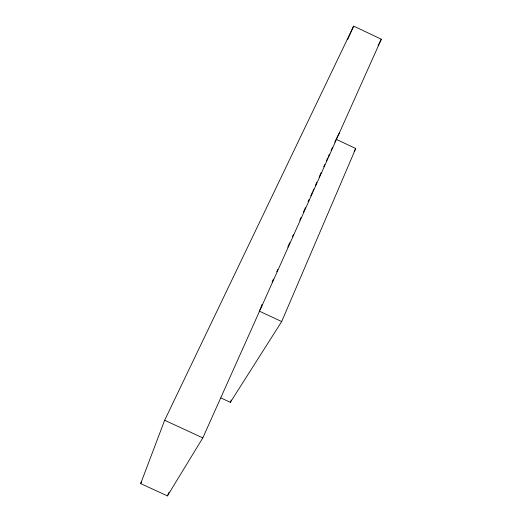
<?xml version="1.0" encoding="UTF-8"?>
<svg xmlns="http://www.w3.org/2000/svg" width="522" height="522" viewBox="0 0 522 522"><rect width="100%" height="100%" fill="white"/><g stroke="black" fill="none" stroke-linecap="round" stroke-linejoin="round"><path stroke-width="0.78" d="M140.672 483.6L164.652 420.269L353.635 26.1L381.328 39.215L202.81 437.886L167.412 495.9L140.672 483.6L141.723 481.395M220.91 397.947L230.346 402.318L281.684 321.552L355.743 148.509L336.103 139.263L334.772 142.238M230.346 402.318L231.331 400.08M347.704 39.463L353.635 26.1M261.117 306.59L262.122 304.359M272.119 282.05L273.45 279.074M276.784 271.636L277.782 269.404M287.779 247.095L289.782 242.632M292.444 236.681L293.449 234.45M299.778 220.323L301.109 217.348M303.445 212.141L305.442 207.684M308.111 201.733L309.109 199.502M310.773 195.783L312.11 192.807M312.776 191.32L313.774 189.088M315.438 185.369L316.776 182.393M319.105 177.193L321.108 172.73M323.77 166.779L324.769 164.547M326.439 160.828L327.77 157.853M328.436 156.365L329.441 154.14M331.105 150.421L332.436 147.445M167.412 495.9L169.095 492.194M378.052 45.747L381.328 39.215M336.449 138.591L339.535 132.542M259.806 309.794L261.855 306.022M354.151 151.347L355.743 148.509M164.652 420.269L202.81 437.886M259.121 311.053L281.684 321.552"/></g></svg>
